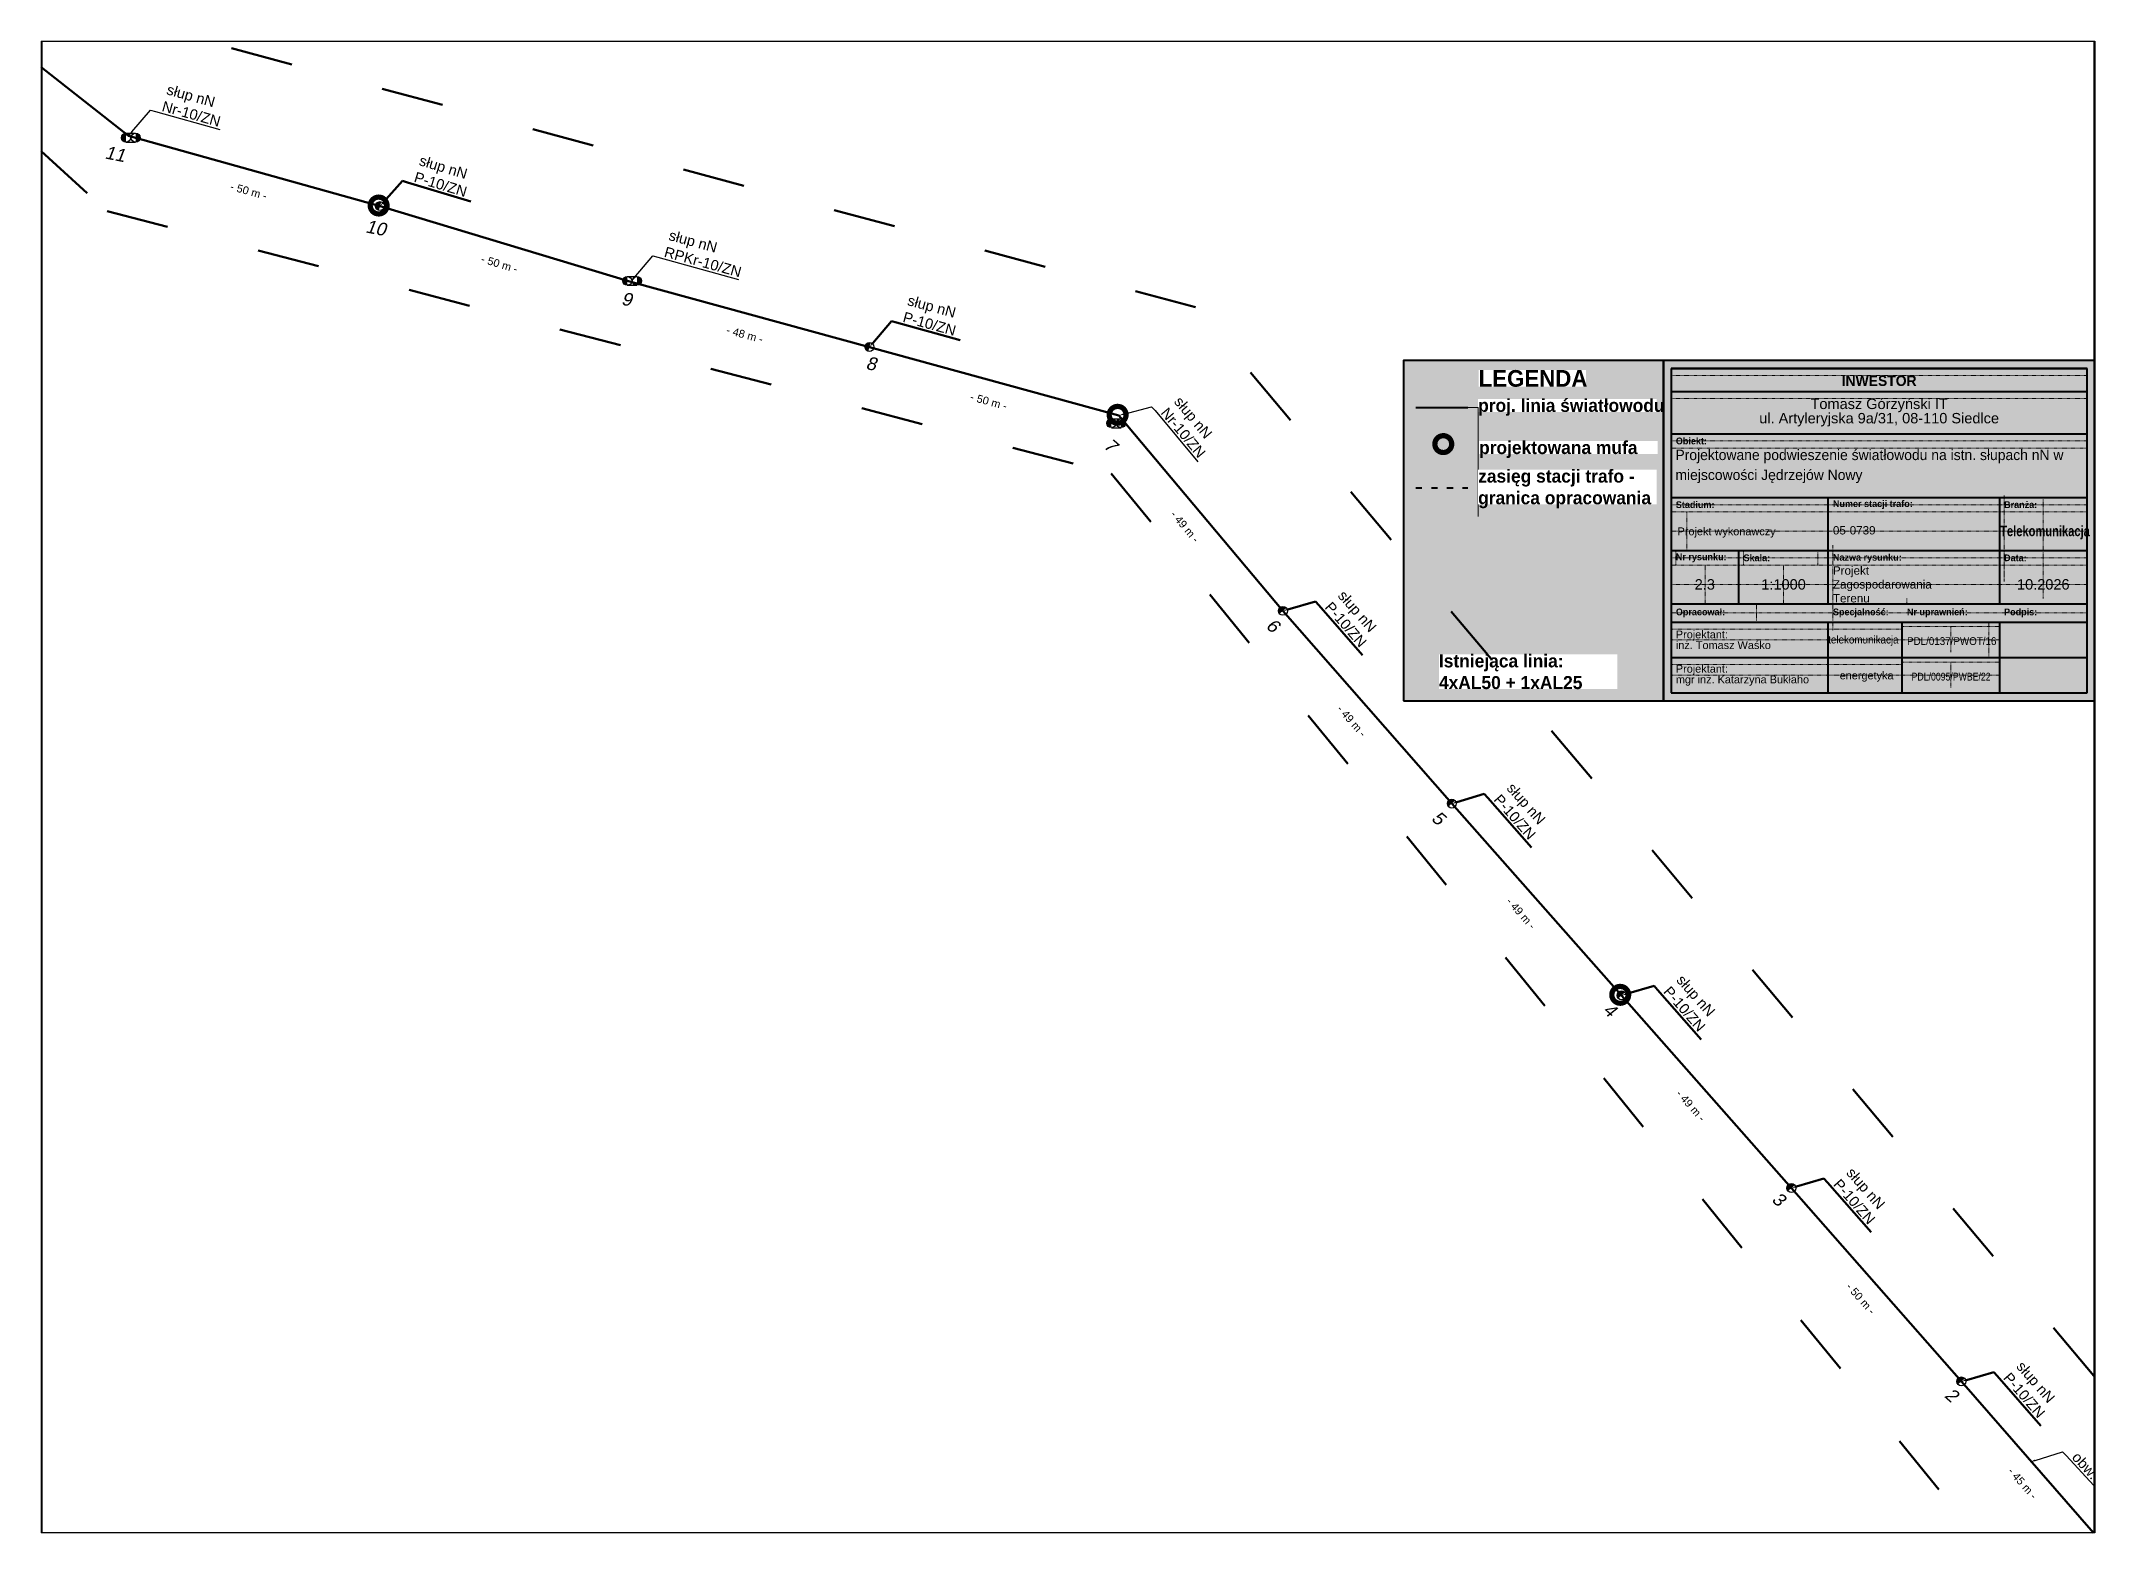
# Paper-space layout '739-3' of a CAD drawing. Header units: metres, sheet in millimetres. Extents: x 0 to 395, y 0 to 287.
# The model-space entities are those that its viewports show. They can reach past a viewport. Long polylines and large blocks are cut down to what shows.
import ezdxf
from ezdxf import colors
from ezdxf.entities.mleader import LeaderData, LeaderLine
from ezdxf.math import Vec2, Vec3

# ---------------------------------------------------------------- set-up
doc = ezdxf.new("R2010")
doc.units = ezdxf.units.M
for name, pattern in [('ACAD_ISO03W100', [30, 12, -18]), ('DGN Style 2', [0.005224, 0.003135, -0.00209]), ('GCAD_ISO03W100', [30, 12, -18])]:
    doc.linetypes.add(name, pattern=pattern)
for name, color, linetype, lineweight in [('!TELE', 30, 'SCARPLINE1A', 50), ('!trafo_05-0739', 6, 'GCAD_ISO03W100', 50), ('@Tabelka', 7, 'Continuous', 13), ('_mm zasięg trafo', 6, 'ACAD_ISO03W100', 35), ('_numery slupow etap 4 cz. 2', 7, 'Continuous', 40), ('_światłowód', 30, 'Continuous', 50)]:
    doc.layers.add(name, color=color, linetype=linetype, lineweight=lineweight)
for name, color, linetype in [('!wymiary', 7, 'Continuous'), ('_MM mufy', 3, 'Continuous'), ('_MM opisy', 7, 'Continuous'), ('_MM slupy', 5, 'Continuous')]:
    doc.layers.add(name, color=color, linetype=linetype)
doc.layers.add('@KonstrTabelki', color=253, linetype='DGN Style 2', lineweight=0, plot=False)
doc.styles.add('LEGENDA', font='arial.ttf')
doc.styles.get("Standard").update_dxf_attribs({"font": 'ARIAL.TTF'})
doc.linetypes.add('SCARPLINE1A', pattern='A,2,[150,AAA.SHX,S=1,R=0,X=0,Y=0],1e-11', length=2)
doc.dimstyles.new('opis linie', dxfattribs={"dimtxt": 1.5, "dimasz": 0.18, "dimexe": 0.18, "dimexo": 0.0625, "dimgap": 2.5, "dimtad": 4, "dimdec": 0, "dimzin": 0, "dimdsep": 46, "dimtxsty": 'Standard', "dimcen": 0.09, "dimse1": 1, "dimse2": 1, "dimsd1": 1, "dimsd2": 1, "dimclrt": 256, "dimadec": 0, "dimazin": 0, "dimtfac": 1, "dimtdec": 0, "dimtofl": 0, "dimtmove": 0, "dimatfit": 3, "dimfxl": 1, "dimtfill": 1, "dimtolj": 1, "dimtzin": 0, "dimarcsym": 0})

# ---------------------------------------------------------------- blocks, each defined once
blk = doc.blocks.new('tabelka')
at = {"true_color": 0xffffff, "transparency": 33554687}
h = blk.add_hatch(color=7, dxfattribs=at)
h.dxf.hatch_style = 1
h.paths.add_polyline_path([(-83, 65.41), (0, 65.41), (0, 0), (-83, 0)])
at = {"layer": '@KonstrTabelki', "lineweight": 0}
for p, q in [((-1.5, 62.52), (-81.5, 62.52)), ((-1.5, 58.08), (-81.5, 58.08)), ((-1.5, 49.94), (-81.5, 49.94)), ((-81.5, 48.55), (-1.5, 48.55)), ((-1.5, 37.69), (-81.5, 37.69)), ((-81.5, 36.3), (-1.5, 36.3)), ((-78.46, 36.3), (-78.46, 28.86)), ((-17.47, 39.44), (-17.47, 22.94)), ((-9.93, 19.68), (-9.93, 39.08)), ((-81.5, 32.58), (-1.5, 32.58)), ((-80.6, 28.86), (-80.6, 26.08)), ((-67.58, 28.86), (-67.58, 26.08)), ((-53.27, 26.08), (-53.27, 28.86)), ((-50.39, 29.9), (-50.39, 18.64)), ((-17.47, 28.86), (-17.47, 22.94)), ((-9.93, 19.68), (-9.93, 28.86)), ((-1.5, 27.47), (-81.5, 27.47)), ((-81.5, 26.08), (-1.5, 26.08)), ((-74.99, 18.64), (-74.99, 26.08)), ((-59.88, 18.64), (-59.88, 26.08)), ((-1.5, 27.47), (-18.36, 27.47)), ((-1.5, 22.36), (-81.5, 22.36)), ((-1.5, 22.36), (-18.36, 22.36)), ((-81.5, 16.88), (-1.5, 16.88)), ((-65.11, 18.64), (-65.11, 15.11)), ((-50.39, 18.64), (-50.39, 13.41)), ((-36.15, 19.68), (-36.15, 18.64)), ((-37.05, 13.77), (-81.5, 13.77)), ((-37.05, 14.25), (-18.36, 14.25)), ((-27.71, 14.25), (-27.71, 9.31)), ((-20.43, 15.11), (-20.43, 8.31)), ((-37.05, 11.71), (-81.5, 11.71)), ((-18.36, 11.71), (-37.05, 11.71)), ((-37.05, 6.97), (-81.5, 6.97)), ((-37.05, 4.9), (-81.5, 4.9)), ((-37.05, 7.44), (-18.36, 7.44)), ((-18.36, 4.9), (-37.05, 4.9)), ((-27.71, 7.44), (-27.71, 2.5))]:
    blk.add_line(p, q, dxfattribs=at)
at = {"layer": '@KonstrTabelki'}
for points in [[(-51.29, 28.86), (-51.29, 39.08)], [(-51.29, 18.64), (-51.29, 28.86)]]:
    blk.add_lwpolyline(points, dxfattribs=at)
at = {"layer": '@Tabelka', "lineweight": 40}
for p, q in [((0, 65.41), (-83, 65.41)), ((-83, 65.41), (-83, 0)), ((-81.5, 63.91), (-1.5, 63.91)), ((-1.5, 63.91), (-81.5, 63.91)), ((-81.5, 63.91), (-81.5, 1.5)), ((-1.5, 1.5), (-1.5, 63.91)), ((0, 0), (0, 65.41)), ((-81.5, 59.47), (-1.5, 59.47)), ((-81.5, 51.33), (-1.5, 51.33)), ((-81.5, 39.08), (-1.5, 39.08)), ((-81.5, 39.08), (-18.36, 39.08)), ((-51.29, 28.86), (-51.29, 39.08)), ((-51.29, 28.86), (-51.29, 35.67)), ((-18.36, 39.08), (-18.36, 28.86)), ((-81.5, 28.86), (-18.36, 28.86)), ((-68.48, 18.64), (-68.48, 28.86)), ((-51.29, 18.64), (-51.29, 28.86)), ((-18.36, 28.86), (-1.5, 28.86)), ((-18.36, 28.86), (-18.36, 18.64)), ((-51.29, 18.64), (-51.29, 25.45)), ((-18.36, 25.45), (-18.36, 18.64)), ((-81.5, 18.64), (-1.5, 18.64)), ((-81.5, 18.64), (-1.5, 18.64)), ((-81.5, 15.11), (-1.5, 15.11)), ((-51.29, 1.5), (-51.29, 15.11)), ((-37.05, 1.5), (-37.05, 15.11)), ((-18.36, 15.11), (-18.36, 1.5)), ((-81.5, 8.31), (-1.5, 8.31)), ((-81.5, 8.31), (-1.5, 8.31)), ((-81.5, 1.5), (-1.5, 1.5)), ((-83, 0), (0, 0))]:
    blk.add_line(p, q, dxfattribs=at)
at = {"layer": '@Tabelka'}
for s, insert, char_height, attachment_point, line_spacing_factor in [('{\\fLato Light|b1|i0|c238|p34;INWESTOR}', (-41.5, 62.52), 2, 2, 0.825), ('{\\fLato Light|b1|i0|c238|p34;Obiekt:}', (-80.6, 49.94), 1.3, 4, 0.946154), ('{\\fLato Light|b1|i0|c238|p34;Branża:}', (-17.47, 37.69), 1.3, 4, 0.946154), ('Projekt wykonawczy', (-80.27, 32.34), 1.5, 4, 0.825), ('{\\fLato Light|b1|i0|c238|p34;\\W0.8;Telekomunikacja}', (-9.6, 32.34), 2, 5, 0.76875), ('{\\fLato Light|b1|i0|c238|p34;Nr rysunku:}', (-80.6, 27.47), 1.3, 4, 0.946154), ('{\\fLato Light|b1|i0|c238|p34;Skala:}', (-67.58, 27.47), 1.3, 4, 0.946154), ('{\\fLato Light|b1|i0|c238|p34;Nazwa rysunku:}', (-50.39, 27.38), 1.3, 4, 0.946154), ('{\\fLato Light|b1|i0|c238|p34;Data:}', (-17.47, 27.47), 1.3, 4, 0.946154), ('10.2026', (-9.93, 22.36), 2, 5, 0.825), ('{\\fLato Light|b1|i0|c238|p34;Opracował:}', (-80.6, 16.88), 1.3, 4, 0.946154), ('{\\fLato Light|b1|i0|c238|p34;Specjalność:}', (-50.39, 16.88), 1.3, 4, 0.946154), ('{\\fLato Light|b1|i0|c238|p34;Nr uprawnień:}', (-36.15, 16.88), 1.3, 4, 0.946154), ('{\\fLato Light|b1|i0|c238|p34;Podpis:}', (-17.47, 16.88), 1.3, 4, 0.946154)]:
    blk.add_mtext(s, dxfattribs=dict(at, insert=insert, char_height=char_height, attachment_point=attachment_point, line_spacing_factor=line_spacing_factor))
at = {"layer": '@Tabelka', "insert": (-41.5, 58.08), "char_height": 2, "attachment_point": 2, "line_spacing_factor": 0.825, "style": 'LEGENDA'}
blk.add_mtext('Tomasz Górzyński IT\\Pul. Artyleryjska 9a/31, 08-110 Siedlce', dxfattribs=at)
at = {"layer": '@Tabelka'}
for s, insert, char_height, width, attachment_point, line_spacing_factor in [('{\\fLato Light|b1|i0|c238|p34;Stadium:}', (-80.6, 37.69), 1.3, 8.6456, 4, 0.946154), ('{\\fLato Light|b1|i0|c238|p34;Numer stacji trafo:}', (-50.39, 37.69), 1.3, 16.1141, 4, 0.946154), ('Projektant:\\Pinż. Tomasz Waśko', (-80.6, 11.71), 1.5, 27.9275, 4, 0.825), ('{\\W0.9;telekomunikacja}', (-44.53, 11.53), 1.5, 22.915, 5, 0.825), ('{\\W0.9;PDL/0137/PWOT/16}', (-27.54, 11.46), 1.5, 22.915, 5, 0.825), ('Projektant:\\Pmgr inż. Katarzyna Bukłaho', (-80.6, 4.9), 1.5, 27.9275, 4, 0.825), ('energetyka', (-43.91, 4.64), 1.5, 22.915, 5, 0.825), ('{\\W0.8;PDL/0095/PWBE/22}', (-27.66, 4.62), 1.5, 22.915, 5, 0.825)]:
    blk.add_mtext(s, dxfattribs=dict(at, insert=insert, char_height=char_height, width=width, attachment_point=attachment_point, line_spacing_factor=line_spacing_factor))
blk = doc.blocks.new('mufa')
at = {"layer": '_MM mufy'}
h = blk.add_hatch(color=256, dxfattribs=at)
h.dxf.hatch_style = 1
h.paths.add_polyline_path([(2.15, 0.12, 1), (-2.1, -0.05, 1)])
h.paths.add_polyline_path([(-1.1, -0.01, -1), (1.15, 0.08, -1)], flags=16)
h.paths.add_polyline_path([(-0.83, 0, -1), (0.88, 0.07, -1)], flags=0)
blk = doc.blocks.new('legenda')
at = {"true_color": 0xffffff, "transparency": 33554687}
h = blk.add_hatch(color=7, dxfattribs=at)
h.dxf.hatch_style = 1
h.paths.add_polyline_path([(-50, 65.41), (0, 65.41), (0, 0), (-50, 0)])
at = {"lineweight": 40}
blk.add_lwpolyline([(0, 65.41), (-50, 65.41), (-50, 0)], dxfattribs=at)
at = {"layer": '_mm zasięg trafo', "lineweight": 40, "ltscale": 0.1}
blk.add_lwpolyline([(-47.62, 40.95), (-37.62, 40.95)], dxfattribs=at)
at = {"layer": '_światłowód', "lineweight": 40}
blk.add_lwpolyline([(-47.62, 56.41), (-37.62, 56.41)], dxfattribs=at)
at = {"layer": '_mm zasięg trafo'}
blk.add_blockref('mufa', (-42.35, 49.31), dxfattribs=at)
at = {"layer": '_mm zasięg trafo', "bg_fill": 3, "box_fill_scale": 1, "bg_fill_color": 256, "bg_fill_transparency": 0}
for s, width, heights, insert, char_height, attachment_point in [('{\\fLato Light|b1|i0|c238|p34;\\C7;LEGENDA}', 20.65, [-3.27], (-35.53, 63.58), 3.2, 1), ('\\pxt4;{\\fLato Light|b1|i0|c238|p34;\\C7;proj. linia światłowodu}', 34.3358, [-3.2], (-35.62, 56.41), 2.5, 4)]:
    blk.add_mtext_dynamic_manual_height_columns(s, width=width, gutter_width=1, heights=heights, dxfattribs=dict(at, insert=insert, char_height=char_height, attachment_point=attachment_point))
at = {"layer": 'Defpoints', "color": 252, "lineweight": 0, "true_color": 0x939598}
blk.add_lwpolyline([(-37.62, 56.41), (-35.62, 56.41), (-35.62, 35.41)], dxfattribs=at)
at = {"layer": '_mm zasięg trafo', "char_height": 2.5, "attachment_point": 4, "bg_fill": 3, "box_fill_scale": 1, "bg_fill_color": 256, "bg_fill_transparency": 0}
for s, heights, insert in [('\\pxt4;{\\fLato Light|b1|i0|c238|p34;\\C7;projektowana mufa}', [-3.2], (-35.44, 48.3)), ('\\pxt4;{\\fLato Light|b1|i0|c238|p34;\\C7;zasięg stacji trafo - granica opracowania}', [-7.36], (-35.62, 40.72))]:
    blk.add_mtext_dynamic_manual_height_columns(s, width=34.3358, gutter_width=1, heights=heights, dxfattribs=dict(at, insert=insert))
at = {"lineweight": 40}
blk.add_lwpolyline([(-50, 0), (0, 0), (0, 65.41)], dxfattribs=at)
at = {"layer": '_mm zasięg trafo', "insert": (-43.16, 5.56), "char_height": 2.5, "attachment_point": 4, "bg_fill": 3, "box_fill_scale": 1, "bg_fill_color": 256, "bg_fill_transparency": 0}
blk.add_mtext_dynamic_manual_height_columns('\\pxt4;{\\fLato Light|b1|i0|c238|p34;\\C7;Istniejąca linia:\\P4xAL50 + 1xAL25}', width=34.3358, gutter_width=1, heights=[0], dxfattribs=at)
blk = doc.blocks.new('*D162')
at = {"layer": 'Defpoints', "color": 0}
for p in [(7548063.06, 5784950.06), (7548101.14, 5784919.14), (7548101.61, 5784919.73)]:
    blk.add_point(p, dxfattribs=at)
at = {"layer": '!wymiary', "insert": (7548079.85, 5784931.74), "char_height": 1.5, "attachment_point": 5, "rotation": 321.8127, "bg_fill": 3, "box_fill_scale": 1.1, "bg_fill_color": 9, "bg_fill_true_color": 13158600, "bg_fill_transparency": 0}
blk.add_mtext('\\A1;- 49 m -', dxfattribs=at)
blk = doc.blocks.new('*D163')
at = {"layer": 'Defpoints', "color": 0}
for p in [(7548101.61, 5784919.73), (7548149.78, 5784905.51), (7548149.98, 5784906.23)]:
    blk.add_point(p, dxfattribs=at)
at = {"layer": '!wymiary', "insert": (7548124.71, 5784909.11), "char_height": 1.5, "attachment_point": 5, "rotation": 344.4027, "bg_fill": 3, "box_fill_scale": 1.1, "bg_fill_color": 9, "bg_fill_true_color": 13158600, "bg_fill_transparency": 0}
blk.add_mtext('\\A1;- 50 m -', dxfattribs=at)
blk = doc.blocks.new('*D164')
at = {"layer": 'Defpoints', "color": 0}
for p in [(7548149.98, 5784906.23), (7548198, 5784890.96), (7548198.22, 5784891.68)]:
    blk.add_point(p, dxfattribs=at)
at = {"layer": '!wymiary', "insert": (7548172.94, 5784895.11), "char_height": 1.5, "attachment_point": 5, "rotation": 343.2166, "bg_fill": 3, "box_fill_scale": 1.1, "bg_fill_color": 9, "bg_fill_true_color": 13158600, "bg_fill_transparency": 0}
blk.add_mtext('\\A1;- 50 m -', dxfattribs=at)
blk = doc.blocks.new('*D165')
at = {"layer": 'Defpoints', "color": 0}
for p in [(7548198.22, 5784891.68), (7548243.91, 5784878.4), (7548244.11, 5784879.13)]:
    blk.add_point(p, dxfattribs=at)
at = {"layer": '!wymiary', "insert": (7548220.11, 5784881.53), "char_height": 1.5, "attachment_point": 5, "rotation": 344.7014, "bg_fill": 3, "box_fill_scale": 1.1, "bg_fill_color": 9, "bg_fill_true_color": 13158600, "bg_fill_transparency": 0}
blk.add_mtext('\\A1;- 48 m -', dxfattribs=at)
blk = doc.blocks.new('*D166')
at = {"layer": 'Defpoints', "color": 0}
for p in [(7548244.11, 5784879.13), (7548292.09, 5784865.99), (7548291.89, 5784865.27)]:
    blk.add_point(p, dxfattribs=at)
at = {"layer": '!wymiary', "insert": (7548267.04, 5784868.68), "char_height": 1.5, "attachment_point": 5, "rotation": 344.6876, "bg_fill": 3, "box_fill_scale": 1.1, "bg_fill_color": 9, "bg_fill_true_color": 13158600, "bg_fill_transparency": 0}
blk.add_mtext('\\A1;- 50 m -', dxfattribs=at)
blk = doc.blocks.new('*D167')
at = {"layer": 'Defpoints', "color": 0}
for p in [(7548292.09, 5784865.99), (7548323.05, 5784827.92), (7548323.63, 5784828.41)]:
    blk.add_point(p, dxfattribs=at)
at = {"layer": '!wymiary', "insert": (7548304.78, 5784844.62), "char_height": 1.5, "attachment_point": 5, "rotation": 309.9991, "bg_fill": 3, "box_fill_scale": 1.1, "bg_fill_color": 9, "bg_fill_true_color": 13158600, "bg_fill_transparency": 0}
blk.add_mtext('\\A1;- 49 m -', dxfattribs=at)
blk = doc.blocks.new('*D168')
at = {"layer": 'Defpoints', "color": 0}
for p in [(7548323.63, 5784828.41), (7548355.54, 5784790.87), (7548356.11, 5784791.36)]:
    blk.add_point(p, dxfattribs=at)
at = {"layer": '!wymiary', "insert": (7548336.85, 5784807.24), "char_height": 1.5, "attachment_point": 5, "rotation": 311.2425, "bg_fill": 3, "box_fill_scale": 1.1, "bg_fill_color": 9, "bg_fill_true_color": 13158600, "bg_fill_transparency": 0}
blk.add_mtext('\\A1;- 49 m -', dxfattribs=at)
blk = doc.blocks.new('*D169')
at = {"layer": 'Defpoints', "color": 0}
for p in [(7548356.11, 5784791.36), (7548388.19, 5784753.97), (7548388.75, 5784754.47)]:
    blk.add_point(p, dxfattribs=at)
at = {"layer": '!wymiary', "insert": (7548369.42, 5784770.25), "char_height": 1.5, "attachment_point": 5, "rotation": 311.5054, "bg_fill": 3, "box_fill_scale": 1.1, "bg_fill_color": 9, "bg_fill_true_color": 13158600, "bg_fill_transparency": 0}
blk.add_mtext('\\A1;- 49 m -', dxfattribs=at)
blk = doc.blocks.new('*D170')
at = {"layer": 'Defpoints', "color": 0}
for p in [(7548388.75, 5784754.47), (7548420.86, 5784716.93), (7548421.42, 5784717.43)]:
    blk.add_point(p, dxfattribs=at)
at = {"layer": '!wymiary', "insert": (7548402.07, 5784733.29), "char_height": 1.5, "attachment_point": 5, "rotation": 311.41, "bg_fill": 3, "box_fill_scale": 1.1, "bg_fill_color": 9, "bg_fill_true_color": 13158600, "bg_fill_transparency": 0}
blk.add_mtext('\\A1;- 49 m -', dxfattribs=at)
blk = doc.blocks.new('*D171')
at = {"layer": 'Defpoints', "color": 0}
for p in [(7548421.42, 5784717.43), (7548454.11, 5784680.25), (7548453.55, 5784679.76)]:
    blk.add_point(p, dxfattribs=at)
at = {"layer": '!wymiary', "insert": (7548434.75, 5784696.19), "char_height": 1.5, "attachment_point": 5, "rotation": 311.3264, "bg_fill": 3, "box_fill_scale": 1.1, "bg_fill_color": 9, "bg_fill_true_color": 13158600, "bg_fill_transparency": 0}
blk.add_mtext('\\A1;- 50 m -', dxfattribs=at)
blk = doc.blocks.new('*D172')
at = {"layer": 'Defpoints', "color": 0}
for p in [(7548454.11, 5784680.25), (7548483.14, 5784645.88), (7548483.7, 5784646.37)]:
    blk.add_point(p, dxfattribs=at)
at = {"layer": '!wymiary', "insert": (7548465.88, 5784660.67), "char_height": 1.5, "attachment_point": 5, "rotation": 311.1324, "bg_fill": 3, "box_fill_scale": 1.1, "bg_fill_color": 9, "bg_fill_true_color": 13158600, "bg_fill_transparency": 0}
blk.add_mtext('\\A1;- 45 m -', dxfattribs=at)
blk = doc.blocks.new('ZN')
at = {"layer": '_MM slupy', "transparency": 33554687}
h = blk.add_hatch(color=256, dxfattribs=at)
h.dxf.hatch_style = 1
h.paths.add_polyline_path([(0, -0.86), (0, 0.86, 1)])
at = {"layer": '_MM slupy'}
blk.add_circle((0, 0), 0.857, dxfattribs=at)
blk = doc.blocks.new('R')
at = {"layer": '_MM slupy', "transparency": 33554687}
h = blk.add_hatch(color=256, dxfattribs=at)
h.dxf.hatch_style = 1
h.paths.add_polyline_path([(-0.93, -0.86), (-0.93, 0.86, 1)])
h = blk.add_hatch(color=256, dxfattribs=at)
h.dxf.hatch_style = 1
h.paths.add_polyline_path([(0.93, 0.86), (0.93, -0.86, 1)])
at = {"layer": '_MM slupy'}
for points in [[(-0.93, 0.86), (0.93, 0.86)], [(-0.93, -0.86), (0.93, -0.86)]]:
    blk.add_lwpolyline(points, dxfattribs=at)
for centre in [(-0.93, 0), (0.93, 0)]:
    blk.add_circle(centre, 0.857, dxfattribs=at)
blk = doc.blocks.new('q')
at = {"layer": '_MM slupy'}
blk.add_blockref('ZN', (0, 0), dxfattribs=at)
at = {"layer": '_MM opisy'}
ml = blk.add_multileader_mtext('Standard', dxfattribs=at)
ml.set_content('\\pxql;słup nN\\PP-10/ZN', color=256)
ml.set_leader_properties()
ml.build(insert=Vec2(0, 0))
ml.multileader.update_dxf_attribs({"has_text_frame": 1, "text_left_attachment_type": 5, "text_right_attachment_type": 5, "dogleg_length": 1, "arrow_head_size": 1})
ctx = ml.context
ctx.base_point, ctx.char_height, ctx.arrow_head_size, ctx.landing_gap_size, ctx.plane_origin = Vec3(3.75, 5.9), 2, 1, 1, Vec3(1.72, -1.42)
ctx.left_attachment, ctx.right_attachment = 5, 5
notes = []
notes.append((ctx, [(0, (1, 1, 0), (2.75, 5.9), (1, 0), 1, [(0, [(0, 0), (2.75, 5.9)], 0, [])])]))
ctx.mtext.insert, ctx.mtext.flow_direction = Vec3(4.75, 11.7), 5
ctx.mtext.has_bg_fill, ctx.mtext.bg_color, ctx.mtext.bg_scale_factor, ctx.mtext.bg_transparency, ctx.mtext.use_window_bg_color = 1, -1023410175, 1, 0, 1
for ctx, leaders in notes:
    for number, flags, end, landing, length, lines in leaders:
        leader = LeaderData()
        leader.index, (leader.has_last_leader_line, leader.has_dogleg_vector, leader.attachment_direction) = number, flags
        leader.last_leader_point, leader.dogleg_vector, leader.dogleg_length = Vec3(end), Vec3(landing), length
        for number, points, colour, breaks in lines:
            line = LeaderLine()
            line.index, line.vertices, line.color, line.breaks = number, Vec3.list(points), colors.encode_raw_color(colour), breaks
            leader.lines.append(line)
        ctx.leaders.append(leader)

msp = doc.modelspace()

# ---------------------------------------------------------------- linework, layer by layer
at = {"layer": '!TELE'}
msp.add_lwpolyline([(7548063.06, 5784950.06), (7548101.61, 5784919.73), (7548149.98, 5784906.23), (7548198.22, 5784891.68), (7548244.11, 5784879.13), (7548292.09, 5784865.99), (7548323.63, 5784828.41), (7548356.11, 5784791.36), (7548388.75, 5784754.47), (7548421.42, 5784717.43), (7548454.11, 5784680.25), (7548483.7, 5784646.37)], dxfattribs=at)

# ---------------------------------------------------------------- next in the draw order: dimensions: what is measured, and where the dimension line sits
at = {"layer": '!wymiary'}
dim = msp.add_aligned_dim(p1=(7548063.06, 5784950.06), p2=(7548101.61, 5784919.73), distance=-0.75, dimstyle='opis linie', override={"dimpost": '- <> m -'}, dxfattribs=at)
dim.commit()
dim.dimension.update_dxf_attribs({"geometry": '*D162', "text_midpoint": (7548079.85, 5784931.74)})

# ---------------------------------------------------------------- next in the draw order: dimensions: what is measured, and where the dimension line sits
dim = msp.add_aligned_dim(p1=(7548101.61, 5784919.73), p2=(7548149.98, 5784906.23), distance=-0.75, dimstyle='opis linie', override={"dimpost": '- <> m -'}, dxfattribs=at)
dim.commit()
dim.dimension.update_dxf_attribs({"geometry": '*D163', "text_midpoint": (7548124.71, 5784909.11)})

# ---------------------------------------------------------------- next in the draw order: dimensions: what is measured, and where the dimension line sits
dim = msp.add_aligned_dim(p1=(7548149.98, 5784906.23), p2=(7548198.22, 5784891.68), distance=-0.75, dimstyle='opis linie', override={"dimpost": '- <> m -'}, dxfattribs=at)
dim.commit()
dim.dimension.update_dxf_attribs({"geometry": '*D164', "text_midpoint": (7548172.94, 5784895.11)})

# ---------------------------------------------------------------- next in the draw order: leaders
at = {"layer": '_MM opisy'}
ml = msp.add_multileader_mtext('Standard', dxfattribs=at)
ml.set_content('\\pxql;słup nN\\PNr-10/ZN', color=256)
ml.set_leader_properties()
ml.build(insert=Vec2(0, 0))
ml.multileader.update_dxf_attribs({"has_text_frame": 1, "text_left_attachment_type": 5, "text_right_attachment_type": 5, "dogleg_length": 1, "arrow_head_size": 1})
ctx = ml.context
ctx.base_point, ctx.char_height, ctx.arrow_head_size, ctx.landing_gap_size, ctx.plane_origin, ctx.plane_x_axis, ctx.plane_y_axis = Vec3(7548106.81, 5784924.41), 2, 1, 1, Vec3(7548102.88, 5784917.9), Vec3(0.963175, -0.268875), Vec3(0.268875, 0.963175)
ctx.left_attachment, ctx.right_attachment = 5, 5
notes = []
notes.append((ctx, [(0, (1, 1, 0), (7548105.85, 5784924.68), (0.963175, -0.268875), 1, [(0, [(7548101.61, 5784919.73), (7548105.85, 5784924.68)], 0, [])])]))
ctx.mtext.insert, ctx.mtext.text_direction, ctx.mtext.flow_direction = Vec3(7548109.32, 5784929.69), Vec3(0.963175, -0.268875), 5
ctx.mtext.has_bg_fill, ctx.mtext.bg_color, ctx.mtext.bg_scale_factor, ctx.mtext.bg_transparency, ctx.mtext.use_window_bg_color = 1, -1023410175, 1, 0, 1
for ctx, leaders in notes:
    for number, flags, end, landing, length, lines in leaders:
        leader = LeaderData()
        leader.index, (leader.has_last_leader_line, leader.has_dogleg_vector, leader.attachment_direction) = number, flags
        leader.last_leader_point, leader.dogleg_vector, leader.dogleg_length = Vec3(end), Vec3(landing), length
        for number, points, colour, breaks in lines:
            line = LeaderLine()
            line.index, line.vertices, line.color, line.breaks = number, Vec3.list(points), colors.encode_raw_color(colour), breaks
            leader.lines.append(line)
        ctx.leaders.append(leader)

# ---------------------------------------------------------------- next in the draw order: block references
at = {"layer": '!TELE', "rotation": 343.2165609175953}
msp.add_blockref('q', (7548149.98, 5784906.23), dxfattribs=at)
msp.add_blockref('R', (7548102.05, 5784919.39))

# ---------------------------------------------------------------- next in the draw order: texts
at = {"layer": '_numery slupow etap 4 cz. 2', "oblique": 10}
msp.add_text('11', height=2.5, rotation=348.9899, dxfattribs=at).set_placement((7548096.93, 5784915.41))

# ---------------------------------------------------------------- next in the draw order: dimensions: what is measured, and where the dimension line sits
at = {"layer": '!wymiary'}
dim = msp.add_aligned_dim(p1=(7548198.22, 5784891.68), p2=(7548244.11, 5784879.13), distance=-0.75, dimstyle='opis linie', override={"dimpost": '- <> m -'}, dxfattribs=at)
dim.commit()
dim.dimension.update_dxf_attribs({"geometry": '*D165', "text_midpoint": (7548220.11, 5784881.53)})

# ---------------------------------------------------------------- next in the draw order: block references
at = {"color": 5, "lineweight": 70}
msp.add_blockref('mufa', (7548149.69, 5784906.31), dxfattribs=at)

# ---------------------------------------------------------------- next in the draw order: texts
at = {"layer": '_numery slupow etap 4 cz. 2', "oblique": 10}
msp.add_text('10', height=2.5, rotation=348.9899, dxfattribs=at).set_placement((7548147.08, 5784901.19))

# ---------------------------------------------------------------- next in the draw order: dimensions: what is measured, and where the dimension line sits
at = {"layer": '!wymiary'}
dim = msp.add_aligned_dim(p1=(7548244.11, 5784879.13), p2=(7548292.09, 5784865.99), distance=-0.75, dimstyle='opis linie', override={"dimpost": '- <> m -'}, dxfattribs=at)
dim.commit()
dim.dimension.update_dxf_attribs({"geometry": '*D166', "text_midpoint": (7548267.04, 5784868.68)})

# ---------------------------------------------------------------- next in the draw order: leaders
at = {"layer": '_MM opisy'}
ml = msp.add_multileader_mtext('Standard', dxfattribs=at)
ml.set_content('\\pxql;słup nN\\PRPKr-10/ZN', color=256)
ml.set_leader_properties()
ml.build(insert=Vec2(0, 0))
ml.multileader.update_dxf_attribs({"has_text_frame": 1, "text_left_attachment_type": 5, "text_right_attachment_type": 5, "dogleg_length": 1, "arrow_head_size": 1})
ctx = ml.context
ctx.base_point, ctx.char_height, ctx.arrow_head_size, ctx.landing_gap_size, ctx.plane_origin, ctx.plane_x_axis, ctx.plane_y_axis = Vec3(7548203.4, 5784896.38), 2, 1, 1, Vec3(7548199.5, 5784889.86), Vec3(0.964564, -0.26385), Vec3(0.26385, 0.964564)
ctx.left_attachment, ctx.right_attachment = 5, 5
notes = []
notes.append((ctx, [(0, (1, 1, 0), (7548202.43, 5784896.65), (0.964564, -0.26385), 1, [(0, [(7548198.22, 5784891.68), (7548202.43, 5784896.65)], 0, [])])]))
ctx.mtext.insert, ctx.mtext.text_direction, ctx.mtext.flow_direction = Vec3(7548205.88, 5784901.68), Vec3(0.964564, -0.26385), 5
ctx.mtext.has_bg_fill, ctx.mtext.bg_color, ctx.mtext.bg_scale_factor, ctx.mtext.bg_transparency, ctx.mtext.use_window_bg_color = 1, -1023410175, 1, 0, 1
for ctx, leaders in notes:
    for number, flags, end, landing, length, lines in leaders:
        leader = LeaderData()
        leader.index, (leader.has_last_leader_line, leader.has_dogleg_vector, leader.attachment_direction) = number, flags
        leader.last_leader_point, leader.dogleg_vector, leader.dogleg_length = Vec3(end), Vec3(landing), length
        for number, points, colour, breaks in lines:
            line = LeaderLine()
            line.index, line.vertices, line.color, line.breaks = number, Vec3.list(points), colors.encode_raw_color(colour), breaks
            leader.lines.append(line)
        ctx.leaders.append(leader)

# ---------------------------------------------------------------- next in the draw order: block references
at = {"layer": '!TELE', "rotation": 344.6876048304405}
msp.add_blockref('q', (7548244.11, 5784879.13), dxfattribs=at)
msp.add_blockref('R', (7548198.45, 5784891.86))

# ---------------------------------------------------------------- next in the draw order: texts
at = {"layer": '_numery slupow etap 4 cz. 2', "oblique": 10}
msp.add_text('9', height=2.5, rotation=348.9899, dxfattribs=at).set_placement((7548196.28, 5784887.29))

# ---------------------------------------------------------------- next in the draw order: dimensions: what is measured, and where the dimension line sits
at = {"layer": '!wymiary'}
dim = msp.add_aligned_dim(p1=(7548292.09, 5784865.99), p2=(7548323.63, 5784828.41), distance=-0.75, dimstyle='opis linie', override={"dimpost": '- <> m -'}, dxfattribs=at)
dim.commit()
dim.dimension.update_dxf_attribs({"geometry": '*D167', "text_midpoint": (7548304.78, 5784844.62)})

# ---------------------------------------------------------------- next in the draw order: texts
at = {"layer": '_numery slupow etap 4 cz. 2', "oblique": 10}
msp.add_text('8', height=2.5, rotation=348.9899, dxfattribs=at).set_placement((7548243.3, 5784874.92))

# ---------------------------------------------------------------- next in the draw order: dimensions: what is measured, and where the dimension line sits
at = {"layer": '!wymiary'}
dim = msp.add_aligned_dim(p1=(7548323.63, 5784828.41), p2=(7548356.11, 5784791.36), distance=-0.75, dimstyle='opis linie', override={"dimpost": '- <> m -'}, dxfattribs=at)
dim.commit()
dim.dimension.update_dxf_attribs({"geometry": '*D168', "text_midpoint": (7548336.85, 5784807.24)})

# ---------------------------------------------------------------- next in the draw order: leaders
at = {"layer": '_MM opisy'}
ml = msp.add_multileader_mtext('Standard', dxfattribs=at)
ml.set_content('\\pxql;słup nN\\PNr-10/ZN', color=256)
ml.set_leader_properties()
ml.build(insert=Vec2(0, 0))
ml.multileader.update_dxf_attribs({"has_text_frame": 1, "text_left_attachment_type": 5, "text_right_attachment_type": 5, "dogleg_length": 1, "arrow_head_size": 1})
ctx = ml.context
ctx.base_point, ctx.char_height, ctx.arrow_head_size, ctx.landing_gap_size, ctx.plane_origin, ctx.plane_x_axis, ctx.plane_y_axis = Vec3(7548299.03, 5784866.91), 2, 1, 1, Vec3(7548292.11, 5784863.76), Vec3(0.642775, -0.766055), Vec3(0.766055, 0.642775)
ctx.left_attachment, ctx.right_attachment = 5, 5
notes = []
notes.append((ctx, [(0, (1, 1, 0), (7548298.38, 5784867.67), (0.642775, -0.766055), 1, [(0, [(7548292.09, 5784865.99), (7548298.38, 5784867.67)], 0, [])])]))
ctx.mtext.insert, ctx.mtext.text_direction, ctx.mtext.flow_direction = Vec3(7548304.09, 5784869.85), Vec3(0.642775, -0.766055), 5
ctx.mtext.has_bg_fill, ctx.mtext.bg_color, ctx.mtext.bg_scale_factor, ctx.mtext.bg_transparency, ctx.mtext.use_window_bg_color = 1, -1023410175, 1, 0, 1
for ctx, leaders in notes:
    for number, flags, end, landing, length, lines in leaders:
        leader = LeaderData()
        leader.index, (leader.has_last_leader_line, leader.has_dogleg_vector, leader.attachment_direction) = number, flags
        leader.last_leader_point, leader.dogleg_vector, leader.dogleg_length = Vec3(end), Vec3(landing), length
        for number, points, colour, breaks in lines:
            line = LeaderLine()
            line.index, line.vertices, line.color, line.breaks = number, Vec3.list(points), colors.encode_raw_color(colour), breaks
            leader.lines.append(line)
        ctx.leaders.append(leader)

# ---------------------------------------------------------------- next in the draw order: block references
at = {"layer": '!TELE', "rotation": 311.2424865047357}
msp.add_blockref('q', (7548323.63, 5784828.41), dxfattribs=at)
at = {"color": 5, "lineweight": 70}
msp.add_blockref('mufa', (7548291.81, 5784866.07), dxfattribs=at)
msp.add_blockref('R', (7548291.56, 5784864.49))

# ---------------------------------------------------------------- next in the draw order: texts
at = {"layer": '_numery slupow etap 4 cz. 2', "oblique": 10}
msp.add_text('7', height=2.5, rotation=318.4797, dxfattribs=at).set_placement((7548288.98, 5784859.92))

# ---------------------------------------------------------------- next in the draw order: dimensions: what is measured, and where the dimension line sits
at = {"layer": '!wymiary'}
dim = msp.add_aligned_dim(p1=(7548356.11, 5784791.36), p2=(7548388.75, 5784754.47), distance=-0.75, dimstyle='opis linie', override={"dimpost": '- <> m -'}, dxfattribs=at)
dim.commit()
dim.dimension.update_dxf_attribs({"geometry": '*D169', "text_midpoint": (7548369.42, 5784770.25)})

# ---------------------------------------------------------------- next in the draw order: block references
at = {"layer": '!TELE', "rotation": 311.505379868683}
msp.add_blockref('q', (7548356.11, 5784791.36), dxfattribs=at)

# ---------------------------------------------------------------- next in the draw order: texts
at = {"layer": '_numery slupow etap 4 cz. 2', "oblique": 10}
msp.add_text('6', height=2.5, rotation=318.4797, dxfattribs=at).set_placement((7548320.19, 5784825.3))

# ---------------------------------------------------------------- next in the draw order: dimensions: what is measured, and where the dimension line sits
at = {"layer": '!wymiary'}
dim = msp.add_aligned_dim(p1=(7548388.75, 5784754.47), p2=(7548421.42, 5784717.43), distance=-0.75, dimstyle='opis linie', override={"dimpost": '- <> m -'}, dxfattribs=at)
dim.commit()
dim.dimension.update_dxf_attribs({"geometry": '*D170', "text_midpoint": (7548402.07, 5784733.29)})

# ---------------------------------------------------------------- next in the draw order: block references
at = {"layer": '!TELE', "rotation": 311.410001706035}
msp.add_blockref('q', (7548388.75, 5784754.47), dxfattribs=at)

# ---------------------------------------------------------------- next in the draw order: texts
at = {"layer": '_numery slupow etap 4 cz. 2', "oblique": 10}
msp.add_text('5', height=2.5, rotation=318.4797, dxfattribs=at).set_placement((7548352.03, 5784788.28))

# ---------------------------------------------------------------- next in the draw order: dimensions: what is measured, and where the dimension line sits
at = {"layer": '!wymiary'}
dim = msp.add_aligned_dim(p1=(7548421.42, 5784717.43), p2=(7548454.11, 5784680.25), distance=-0.75, dimstyle='opis linie', override={"dimpost": '- <> m -'}, dxfattribs=at)
dim.commit()
dim.dimension.update_dxf_attribs({"geometry": '*D171', "text_midpoint": (7548434.75, 5784696.19)})

# ---------------------------------------------------------------- next in the draw order: block references
at = {"layer": '!TELE', "rotation": 311.3263695935091}
msp.add_blockref('q', (7548421.42, 5784717.43), dxfattribs=at)
at = {"color": 5, "lineweight": 70}
msp.add_blockref('mufa', (7548388.47, 5784754.55), dxfattribs=at)

# ---------------------------------------------------------------- next in the draw order: texts
at = {"layer": '_numery slupow etap 4 cz. 2', "oblique": 10}
msp.add_text('4', height=2.5, rotation=318.4797, dxfattribs=at).set_placement((7548385.01, 5784751.39))

# ---------------------------------------------------------------- next in the draw order: dimensions: what is measured, and where the dimension line sits
at = {"layer": '!wymiary'}
dim = msp.add_aligned_dim(p1=(7548454.11, 5784680.25), p2=(7548483.7, 5784646.37), distance=-0.75, dimstyle='opis linie', override={"dimpost": '- <> m -'}, dxfattribs=at)
dim.commit()
dim.dimension.update_dxf_attribs({"geometry": '*D172', "text_midpoint": (7548465.88, 5784660.67)})

# ---------------------------------------------------------------- next in the draw order: block references
at = {"layer": '!TELE', "rotation": 311.1323651816211}
msp.add_blockref('q', (7548454.11, 5784680.25), dxfattribs=at)

# ---------------------------------------------------------------- next in the draw order: texts
at = {"layer": '_numery slupow etap 4 cz. 2', "oblique": 10}
msp.add_text('3', height=2.5, rotation=318.4797, dxfattribs=at).set_placement((7548417.48, 5784715))

# ---------------------------------------------------------------- next in the draw order: linework, layer by layer
at = {"layer": '!trafo_05-0739'}
msp.add_lwpolyline([(7547641.2, 5785178.25), (7547634.65, 5785132.99), (7547721.08, 5785131.95), (7547994.33, 5784969.45), (7547970.52, 5784919.77), (7547996.4, 5784908.38), (7548031.07, 5784948.75), (7548062.9, 5784936.65), (7548097.51, 5784905.28), (7548290.61, 5784854.82), (7548512.5, 5784582.48), (7548546.46, 5784577.95), (7548584.3, 5784537.19), (7548611.47, 5784527.81), (7548638.32, 5784550.78), (7548723.87, 5784589.07), (7548709.94, 5784621.05), (7548610.12, 5784576.44), (7548575.07, 5784619.4), (7548525.34, 5784626.88), (7548306.84, 5784886.78), (7548106.46, 5784940.6), (7548053.47, 5784981.17), (7547724.74, 5785178.25)], close=True, dxfattribs=at)

# ---------------------------------------------------------------- next in the draw order: texts
at = {"layer": '_numery slupow etap 4 cz. 2', "oblique": 10}
msp.add_text('2', height=2.5, rotation=318.4797, dxfattribs=at).set_placement((7548450.71, 5784677.35))

# ---------------------------------------------------------------- next in the draw order: leaders
at = {"layer": '_MM opisy', "color": 1}
ml = msp.add_multileader_mtext('Standard', dxfattribs=at)
ml.set_content('\\pxql;obw. nr 1', color=256)
ml.set_leader_properties()
ml.build(insert=Vec2(0, 0))
ml.multileader.update_dxf_attribs({"has_text_frame": 1, "text_left_attachment_type": 5, "text_right_attachment_type": 5, "dogleg_length": 1, "arrow_head_size": 1})
ctx = ml.context
ctx.base_point, ctx.char_height, ctx.arrow_head_size, ctx.landing_gap_size, ctx.plane_origin, ctx.plane_x_axis, ctx.plane_y_axis = Vec3(7548474.24, 5784666.01), 2, 1, 1, Vec3(7548467.47, 5784662.54), Vec3(0.677712, -0.735327), Vec3(0.735327, 0.677712)
ctx.left_attachment, ctx.right_attachment = 5, 5
notes = []
notes.append((ctx, [(0, (1, 1, 0), (7548473.56, 5784666.74), (0.677712, -0.735327), 1, [(0, [(7548467.35, 5784664.77), (7548473.56, 5784666.74)], 0, [])])]))
ctx.mtext.insert, ctx.mtext.text_direction, ctx.mtext.flow_direction = Vec3(7548476.69, 5784666.91), Vec3(0.677712, -0.735327), 5
ctx.mtext.has_bg_fill, ctx.mtext.bg_color, ctx.mtext.bg_scale_factor, ctx.mtext.bg_transparency, ctx.mtext.use_window_bg_color = 1, -1023410175, 1, 0, 1
for ctx, leaders in notes:
    for number, flags, end, landing, length, lines in leaders:
        leader = LeaderData()
        leader.index, (leader.has_last_leader_line, leader.has_dogleg_vector, leader.attachment_direction) = number, flags
        leader.last_leader_point, leader.dogleg_vector, leader.dogleg_length = Vec3(end), Vec3(landing), length
        for number, points, colour, breaks in lines:
            line = LeaderLine()
            line.index, line.vertices, line.color, line.breaks = number, Vec3.list(points), colors.encode_raw_color(colour), breaks
            leader.lines.append(line)
        ctx.leaders.append(leader)

psp = doc.layouts.new('739-3')

# ---------------------------------------------------------------- block references
psp.add_blockref('tabelka', (395, 160))

# ---------------------------------------------------------------- texts
at = {"color": 18, "true_color": 0x000000, "insert": (314.32, 208.27), "char_height": 2, "width": 76.9558, "attachment_point": 1, "line_spacing_factor": 0.825, "style": 'LEGENDA'}
psp.add_mtext('\\pxsm1.15,ql;{\\fLato Light|b0|i0|c238|p34;\\C256;Projektowane podwieszenie światłowodu na istn. słupach nN w miejscowości Jędrzejów Nowy}', dxfattribs=at)
at = {"color": 1, "char_height": 1.6, "width": 26.3577, "attachment_point": 4, "style": 'LEGENDA'}
for s, insert in [('{\\C18;\\c0;05-0739}', (344.61, 192.76, 1)), ('{\\C18;\\c0;Projekt Zagospodarowania Terenu}', (344.61, 182.36, 1))]:
    psp.add_mtext(s, dxfattribs=dict(at, insert=insert))
at = {"char_height": 2, "attachment_point": 5, "line_spacing_factor": 0.825, "style": 'LEGENDA'}
for s, insert in [('2.3', (319.97, 182.36)), ('1:1000', (335.12, 182.36))]:
    psp.add_mtext(s, dxfattribs=dict(at, insert=insert))

# ---------------------------------------------------------------- next in the draw order: block references
psp.add_blockref('legenda', (312, 160))

# ---------------------------------------------------------------- next in the draw order: linework, layer by layer
psp.add_lwpolyline([(395, 0), (0.24, 0), (0.24, 286.83), (395, 286.83)], close=True)

# ---------------------------------------------------------------- next in the draw order: viewports
at = {"layer": '0'}
psp.add_viewport(center=(197.38, 143.41), size=(394.76, 286.8295), view_center_point=(7548282.17, 5784794.54), view_height=286.8295, dxfattribs=at)

doc.saveas('drawing.dxf')
